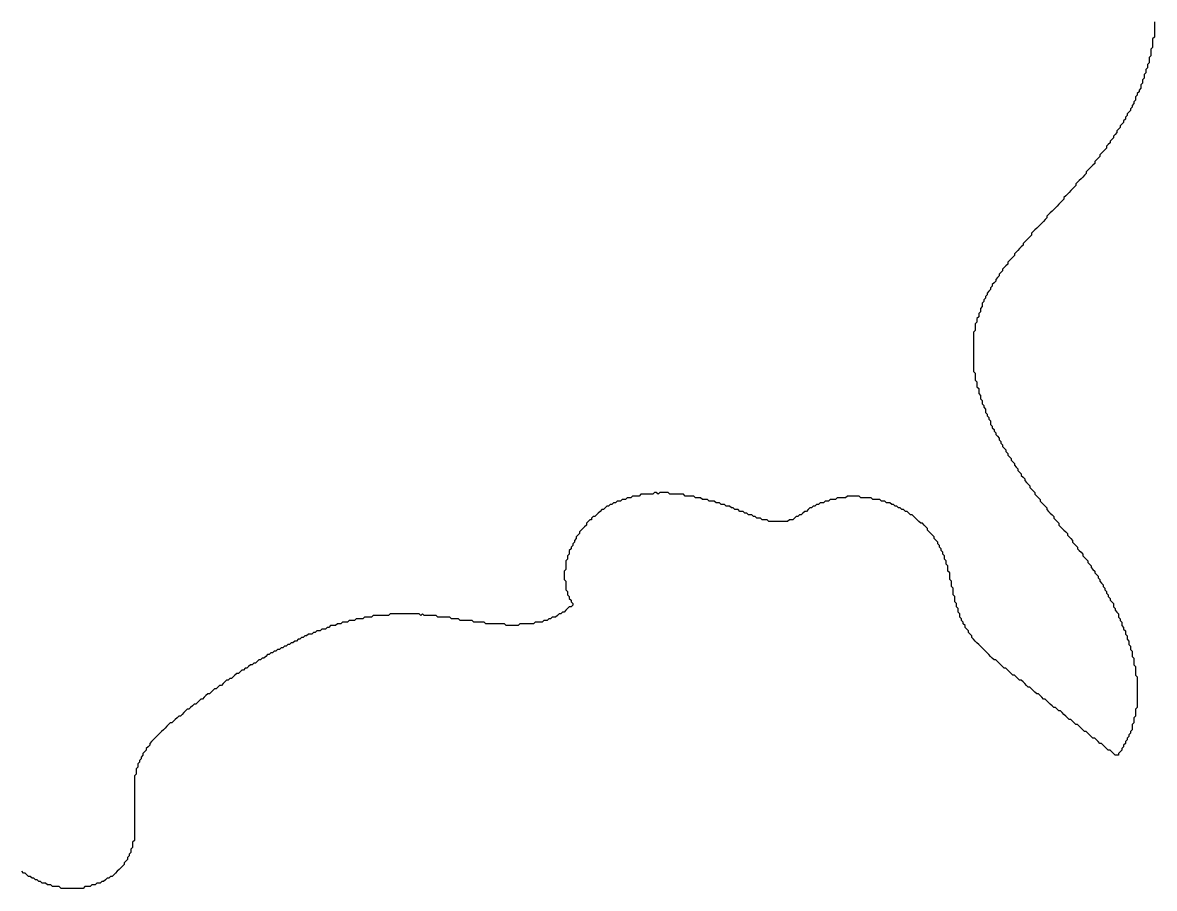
# Model space of a CAD drawing. Extents: x -1.13 to 1.13, y -0.74 to 0.74.
# Drawn here: x 0.001 to 0.968, y -0.741 to -0.001 of the extents above; entities that cross this region are included whole.
import ezdxf

# ---------------------------------------------------------------- set-up
doc = ezdxf.new("R2010")
doc.units = 0

msp = doc.modelspace()

# ---------------------------------------------------------------- linework, layer by layer
msp.add_lwpolyline([(0.968333, 0), (0.968333, -0.001458), (0.968333, -0.002917), (0.968333, -0.004375), (0.968333, -0.005833), (0.968333, -0.007292), (0.968333, -0.00875), (0.968333, -0.010208), (0.968333, -0.011667), (0.968333, -0.013125), (0.966875, -0.014583), (0.966875, -0.016042), (0.966875, -0.0175), (0.966875, -0.018958), (0.966875, -0.020417), (0.966875, -0.021875), (0.965417, -0.023333), (0.965417, -0.024792), (0.965417, -0.02625), (0.965417, -0.027708), (0.965417, -0.029167), (0.963958, -0.030625), (0.963958, -0.032083), (0.963958, -0.033542), (0.963958, -0.035), (0.9625, -0.036458), (0.9625, -0.037917), (0.9625, -0.039375), (0.961042, -0.040833), (0.961042, -0.042292), (0.961042, -0.04375), (0.959583, -0.045208), (0.959583, -0.046667), (0.959583, -0.048125), (0.958125, -0.049583), (0.958125, -0.051042), (0.958125, -0.0525), (0.956667, -0.053958), (0.956667, -0.055417), (0.956667, -0.056875), (0.955208, -0.058333), (0.955208, -0.059792), (0.95375, -0.06125), (0.95375, -0.062708), (0.952292, -0.064167), (0.952292, -0.065625), (0.952292, -0.067083), (0.950833, -0.068542), (0.950833, -0.07), (0.949375, -0.071458), (0.949375, -0.072917), (0.947917, -0.074375), (0.947917, -0.075833), (0.946458, -0.077292), (0.945, -0.07875), (0.945, -0.080208), (0.943542, -0.081667), (0.943542, -0.083125), (0.942083, -0.084583), (0.942083, -0.086042), (0.940625, -0.0875), (0.939167, -0.088958), (0.939167, -0.090417), (0.937708, -0.091875), (0.93625, -0.093333), (0.93625, -0.094792), (0.934792, -0.09625), (0.933333, -0.097708), (0.933333, -0.099167), (0.931875, -0.100625), (0.930417, -0.102083), (0.930417, -0.103542), (0.928958, -0.105), (0.9275, -0.106458), (0.9275, -0.107917), (0.926042, -0.109375), (0.924583, -0.110833), (0.923125, -0.112292), (0.921667, -0.11375), (0.921667, -0.115208), (0.920208, -0.116667), (0.91875, -0.118125), (0.917292, -0.119583), (0.917292, -0.121042), (0.915833, -0.1225), (0.914375, -0.123958), (0.912917, -0.125417), (0.911458, -0.126875), (0.91, -0.128333), (0.91, -0.129792), (0.908542, -0.13125), (0.907083, -0.132708), (0.905625, -0.134167), (0.904167, -0.135625), (0.902708, -0.137083), (0.90125, -0.138542), (0.90125, -0.14), (0.899792, -0.141458), (0.898333, -0.142917), (0.896875, -0.144375), (0.895417, -0.145833), (0.893958, -0.147292), (0.8925, -0.14875), (0.891042, -0.150208), (0.891042, -0.151667), (0.889583, -0.153125), (0.888125, -0.154583), (0.886667, -0.156042), (0.885208, -0.1575), (0.88375, -0.158958), (0.882292, -0.160417), (0.880833, -0.161875), (0.879375, -0.163333), (0.877917, -0.164792), (0.876458, -0.16625), (0.876458, -0.167708), (0.875, -0.169167), (0.873542, -0.170625), (0.872083, -0.172083), (0.870625, -0.173542), (0.869167, -0.175), (0.867708, -0.176458), (0.86625, -0.177917), (0.864792, -0.179375), (0.863333, -0.180833), (0.863333, -0.182292), (0.861875, -0.18375), (0.860417, -0.185208), (0.858958, -0.186667), (0.8575, -0.188125), (0.856042, -0.189583), (0.856042, -0.191042), (0.854583, -0.1925), (0.853125, -0.193958), (0.851667, -0.195417), (0.850208, -0.196875), (0.84875, -0.198333), (0.84875, -0.199792), (0.847292, -0.20125), (0.845833, -0.202708), (0.844375, -0.204167), (0.842917, -0.205625), (0.842917, -0.207083), (0.841458, -0.208542), (0.84, -0.21), (0.838542, -0.211458), (0.838542, -0.212917), (0.837083, -0.214375), (0.835625, -0.215833), (0.835625, -0.217292), (0.834167, -0.21875), (0.832708, -0.220208), (0.832708, -0.221667), (0.83125, -0.223125), (0.829792, -0.224583), (0.829792, -0.226042), (0.828333, -0.2275), (0.828333, -0.228958), (0.826875, -0.230417), (0.825417, -0.231875), (0.825417, -0.233333), (0.823958, -0.234792), (0.823958, -0.23625), (0.8225, -0.237708), (0.8225, -0.239167), (0.821042, -0.240625), (0.821042, -0.242083), (0.821042, -0.243542), (0.819583, -0.245), (0.819583, -0.246458), (0.819583, -0.247917), (0.818125, -0.249375), (0.818125, -0.250833), (0.818125, -0.252292), (0.816667, -0.25375), (0.816667, -0.255208), (0.816667, -0.256667), (0.815208, -0.258125), (0.815208, -0.259583), (0.815208, -0.261042), (0.815208, -0.2625), (0.815208, -0.263958), (0.81375, -0.265417), (0.81375, -0.266875), (0.81375, -0.268333), (0.81375, -0.269792), (0.81375, -0.27125), (0.81375, -0.272708), (0.81375, -0.274167), (0.81375, -0.275625), (0.81375, -0.277083), (0.81375, -0.278542), (0.81375, -0.28), (0.81375, -0.281458), (0.81375, -0.282917), (0.81375, -0.284375), (0.81375, -0.285833), (0.81375, -0.287292), (0.81375, -0.28875), (0.81375, -0.290208), (0.81375, -0.291667), (0.81375, -0.293125), (0.81375, -0.294583), (0.81375, -0.296042), (0.81375, -0.2975), (0.81375, -0.298958), (0.815208, -0.300417), (0.815208, -0.301875), (0.815208, -0.303333), (0.815208, -0.304792), (0.815208, -0.30625), (0.816667, -0.307708), (0.816667, -0.309167), (0.816667, -0.310625), (0.816667, -0.312083), (0.818125, -0.313542), (0.818125, -0.315), (0.818125, -0.316458), (0.818125, -0.317917), (0.819583, -0.319375), (0.819583, -0.320833), (0.819583, -0.322292), (0.821042, -0.32375), (0.821042, -0.325208), (0.821042, -0.326667), (0.8225, -0.328125), (0.8225, -0.329583), (0.823958, -0.331042), (0.823958, -0.3325), (0.823958, -0.333958), (0.825417, -0.335417), (0.825417, -0.336875), (0.826875, -0.338333), (0.826875, -0.339792), (0.828333, -0.34125), (0.828333, -0.342708), (0.828333, -0.344167), (0.829792, -0.345625), (0.829792, -0.347083), (0.83125, -0.348542), (0.83125, -0.35), (0.832708, -0.351458), (0.832708, -0.352917), (0.834167, -0.354375), (0.835625, -0.355833), (0.835625, -0.357292), (0.837083, -0.35875), (0.837083, -0.360208), (0.838542, -0.361667), (0.838542, -0.363125), (0.84, -0.364583), (0.841458, -0.366042), (0.841458, -0.3675), (0.842917, -0.368958), (0.842917, -0.370417), (0.844375, -0.371875), (0.845833, -0.373333), (0.845833, -0.374792), (0.847292, -0.37625), (0.84875, -0.377708), (0.84875, -0.379167), (0.850208, -0.380625), (0.851667, -0.382083), (0.851667, -0.383542), (0.853125, -0.385), (0.854583, -0.386458), (0.854583, -0.387917), (0.856042, -0.389375), (0.8575, -0.390833), (0.8575, -0.392292), (0.858958, -0.39375), (0.860417, -0.395208), (0.861875, -0.396667), (0.861875, -0.398125), (0.863333, -0.399583), (0.864792, -0.401042), (0.86625, -0.4025), (0.86625, -0.403958), (0.867708, -0.405417), (0.869167, -0.406875), (0.870625, -0.408333), (0.870625, -0.409792), (0.872083, -0.41125), (0.873542, -0.412708), (0.875, -0.414167), (0.876458, -0.415625), (0.876458, -0.417083), (0.877917, -0.418542), (0.879375, -0.42), (0.880833, -0.421458), (0.882292, -0.422917), (0.882292, -0.424375), (0.88375, -0.425833), (0.885208, -0.427292), (0.886667, -0.42875), (0.886667, -0.430208), (0.888125, -0.431667), (0.889583, -0.433125), (0.891042, -0.434583), (0.8925, -0.436042), (0.893958, -0.4375), (0.893958, -0.438958), (0.895417, -0.440417), (0.896875, -0.441875), (0.898333, -0.443333), (0.898333, -0.444792), (0.899792, -0.44625), (0.90125, -0.447708), (0.902708, -0.449167), (0.902708, -0.450625), (0.904167, -0.452083), (0.905625, -0.453542), (0.907083, -0.455), (0.907083, -0.456458), (0.908542, -0.457917), (0.91, -0.459375), (0.911458, -0.460833), (0.911458, -0.462292), (0.912917, -0.46375), (0.914375, -0.465208), (0.914375, -0.466667), (0.915833, -0.468125), (0.917292, -0.469583), (0.917292, -0.471042), (0.91875, -0.4725), (0.920208, -0.473958), (0.920208, -0.475417), (0.921667, -0.476875), (0.921667, -0.478333), (0.923125, -0.479792), (0.924583, -0.48125), (0.924583, -0.482708), (0.926042, -0.484167), (0.926042, -0.485625), (0.9275, -0.487083), (0.9275, -0.488542), (0.928958, -0.49), (0.928958, -0.491458), (0.930417, -0.492917), (0.930417, -0.494375), (0.931875, -0.495833), (0.933333, -0.497292), (0.933333, -0.49875), (0.933333, -0.500208), (0.934792, -0.501667), (0.934792, -0.503125), (0.93625, -0.504583), (0.937708, -0.506042), (0.937708, -0.5075), (0.937708, -0.508958), (0.939167, -0.510417), (0.939167, -0.511875), (0.940625, -0.513333), (0.940625, -0.514792), (0.940625, -0.51625), (0.942083, -0.517708), (0.942083, -0.519167), (0.943542, -0.520625), (0.943542, -0.522083), (0.943542, -0.523542), (0.945, -0.525), (0.945, -0.526458), (0.945, -0.527917), (0.946458, -0.529375), (0.946458, -0.530833), (0.946458, -0.532292), (0.947917, -0.53375), (0.947917, -0.535208), (0.947917, -0.536667), (0.949375, -0.538125), (0.949375, -0.539583), (0.949375, -0.541042), (0.949375, -0.5425), (0.950833, -0.543958), (0.950833, -0.545417), (0.950833, -0.546875), (0.950833, -0.548333), (0.950833, -0.549792), (0.952292, -0.55125), (0.952292, -0.552708), (0.952292, -0.554167), (0.952292, -0.555625), (0.952292, -0.557083), (0.952292, -0.558542), (0.95375, -0.56), (0.95375, -0.561458), (0.95375, -0.562917), (0.95375, -0.564375), (0.95375, -0.565833), (0.95375, -0.567292), (0.95375, -0.56875), (0.95375, -0.570208), (0.95375, -0.571667), (0.95375, -0.573125), (0.95375, -0.574583), (0.95375, -0.576042), (0.95375, -0.5775), (0.95375, -0.578958), (0.95375, -0.580417), (0.95375, -0.581875), (0.95375, -0.583333), (0.95375, -0.584792), (0.95375, -0.58625), (0.952292, -0.587708), (0.952292, -0.589167), (0.952292, -0.590625), (0.952292, -0.592083), (0.952292, -0.593542), (0.950833, -0.595), (0.950833, -0.596458), (0.950833, -0.597917), (0.950833, -0.599375), (0.949375, -0.600833), (0.949375, -0.602292), (0.949375, -0.60375), (0.949375, -0.605208), (0.947917, -0.606667), (0.947917, -0.608125), (0.946458, -0.609583), (0.946458, -0.611042), (0.945, -0.6125), (0.945, -0.613958), (0.943542, -0.615417), (0.943542, -0.616875), (0.942083, -0.618333), (0.942083, -0.619792), (0.940625, -0.62125), (0.940625, -0.622708), (0.939167, -0.624167), (0.937708, -0.625625), (0.937708, -0.627083), (0.93625, -0.627083), (0.934792, -0.627083), (0.933333, -0.625625), (0.931875, -0.624167), (0.930417, -0.622708), (0.928958, -0.622708), (0.9275, -0.62125), (0.926042, -0.619792), (0.924583, -0.618333), (0.923125, -0.616875), (0.921667, -0.616875), (0.920208, -0.615417), (0.91875, -0.613958), (0.917292, -0.6125), (0.915833, -0.6125), (0.914375, -0.611042), (0.912917, -0.609583), (0.911458, -0.608125), (0.91, -0.606667), (0.908542, -0.606667), (0.907083, -0.605208), (0.905625, -0.60375), (0.904167, -0.602292), (0.902708, -0.600833), (0.90125, -0.600833), (0.899792, -0.599375), (0.898333, -0.597917), (0.896875, -0.596458), (0.895417, -0.596458), (0.893958, -0.595), (0.8925, -0.593542), (0.891042, -0.592083), (0.889583, -0.590625), (0.888125, -0.589167), (0.886667, -0.589167), (0.885208, -0.587708), (0.88375, -0.58625), (0.882292, -0.58625), (0.880833, -0.584792), (0.879375, -0.583333), (0.877917, -0.581875), (0.876458, -0.580417), (0.875, -0.578958), (0.873542, -0.578958), (0.872083, -0.5775), (0.870625, -0.576042), (0.869167, -0.574583), (0.867708, -0.574583), (0.86625, -0.573125), (0.864792, -0.571667), (0.863333, -0.570208), (0.861875, -0.56875), (0.860417, -0.56875), (0.858958, -0.567292), (0.8575, -0.565833), (0.856042, -0.564375), (0.854583, -0.562917), (0.853125, -0.562917), (0.851667, -0.561458), (0.850208, -0.56), (0.84875, -0.558542), (0.847292, -0.558542), (0.845833, -0.557083), (0.844375, -0.555625), (0.842917, -0.554167), (0.841458, -0.552708), (0.84, -0.552708), (0.838542, -0.55125), (0.837083, -0.549792), (0.835625, -0.548333), (0.834167, -0.546875), (0.832708, -0.545417), (0.83125, -0.545417), (0.829792, -0.543958), (0.828333, -0.5425), (0.826875, -0.541042), (0.825417, -0.539583), (0.823958, -0.538125), (0.8225, -0.536667), (0.821042, -0.535208), (0.819583, -0.53375), (0.818125, -0.532292), (0.816667, -0.530833), (0.815208, -0.529375), (0.81375, -0.527917), (0.812292, -0.526458), (0.812292, -0.525), (0.810833, -0.523542), (0.809375, -0.522083), (0.809375, -0.520625), (0.807917, -0.519167), (0.806458, -0.517708), (0.806458, -0.51625), (0.805, -0.514792), (0.805, -0.513333), (0.803542, -0.511875), (0.803542, -0.510417), (0.802083, -0.508958), (0.802083, -0.5075), (0.802083, -0.506042), (0.800625, -0.504583), (0.800625, -0.503125), (0.800625, -0.501667), (0.799167, -0.500208), (0.799167, -0.49875), (0.799167, -0.497292), (0.797708, -0.495833), (0.797708, -0.494375), (0.797708, -0.492917), (0.797708, -0.491458), (0.79625, -0.49), (0.79625, -0.488542), (0.79625, -0.487083), (0.79625, -0.485625), (0.79625, -0.484167), (0.794792, -0.482708), (0.794792, -0.48125), (0.794792, -0.479792), (0.794792, -0.478333), (0.793333, -0.476875), (0.793333, -0.475417), (0.793333, -0.473958), (0.793333, -0.4725), (0.793333, -0.471042), (0.791875, -0.469583), (0.791875, -0.468125), (0.791875, -0.466667), (0.791875, -0.465208), (0.790417, -0.46375), (0.790417, -0.462292), (0.790417, -0.460833), (0.788958, -0.459375), (0.788958, -0.457917), (0.788958, -0.456458), (0.7875, -0.455), (0.7875, -0.453542), (0.786042, -0.452083), (0.786042, -0.450625), (0.784583, -0.449167), (0.784583, -0.447708), (0.783125, -0.44625), (0.783125, -0.444792), (0.781667, -0.443333), (0.780208, -0.441875), (0.780208, -0.440417), (0.77875, -0.438958), (0.777292, -0.4375), (0.775833, -0.436042), (0.774375, -0.434583), (0.774375, -0.433125), (0.772917, -0.431667), (0.771458, -0.430208), (0.77, -0.42875), (0.768542, -0.42875), (0.767083, -0.427292), (0.765625, -0.425833), (0.764167, -0.424375), (0.762708, -0.422917), (0.76125, -0.421458), (0.759792, -0.421458), (0.758333, -0.42), (0.756875, -0.418542), (0.755417, -0.418542), (0.753958, -0.417083), (0.7525, -0.417083), (0.751042, -0.415625), (0.749583, -0.415625), (0.748125, -0.414167), (0.746667, -0.414167), (0.745208, -0.412708), (0.74375, -0.412708), (0.742292, -0.41125), (0.740833, -0.41125), (0.739375, -0.41125), (0.737917, -0.409792), (0.736458, -0.409792), (0.735, -0.409792), (0.733542, -0.408333), (0.732083, -0.408333), (0.730625, -0.408333), (0.729167, -0.408333), (0.727708, -0.408333), (0.72625, -0.406875), (0.724792, -0.406875), (0.723333, -0.406875), (0.721875, -0.406875), (0.720417, -0.406875), (0.718958, -0.406875), (0.7175, -0.406875), (0.716042, -0.405417), (0.714583, -0.405417), (0.713125, -0.405417), (0.711667, -0.405417), (0.710208, -0.405417), (0.70875, -0.405417), (0.707292, -0.405417), (0.705833, -0.405417), (0.704375, -0.406875), (0.702917, -0.406875), (0.701458, -0.406875), (0.7, -0.406875), (0.698542, -0.406875), (0.697083, -0.406875), (0.695625, -0.408333), (0.694167, -0.408333), (0.692708, -0.408333), (0.69125, -0.408333), (0.689792, -0.409792), (0.688333, -0.409792), (0.686875, -0.409792), (0.685417, -0.41125), (0.683958, -0.41125), (0.6825, -0.41125), (0.681042, -0.412708), (0.679583, -0.412708), (0.678125, -0.414167), (0.676667, -0.414167), (0.675208, -0.415625), (0.67375, -0.415625), (0.672292, -0.417083), (0.670833, -0.418542), (0.669375, -0.418542), (0.667917, -0.42), (0.666458, -0.421458), (0.665, -0.421458), (0.663542, -0.422917), (0.662083, -0.422917), (0.660625, -0.424375), (0.659167, -0.425833), (0.657708, -0.425833), (0.65625, -0.425833), (0.654792, -0.427292), (0.653333, -0.427292), (0.651875, -0.427292), (0.650417, -0.427292), (0.648958, -0.427292), (0.6475, -0.427292), (0.646042, -0.427292), (0.644583, -0.427292), (0.643125, -0.427292), (0.641667, -0.427292), (0.640208, -0.427292), (0.63875, -0.427292), (0.637292, -0.425833), (0.635833, -0.425833), (0.634375, -0.425833), (0.632917, -0.425833), (0.631458, -0.424375), (0.63, -0.424375), (0.628542, -0.424375), (0.627083, -0.422917), (0.625625, -0.422917), (0.624167, -0.421458), (0.622708, -0.421458), (0.62125, -0.421458), (0.619792, -0.42), (0.618333, -0.42), (0.616875, -0.418542), (0.615417, -0.418542), (0.613958, -0.418542), (0.6125, -0.417083), (0.611042, -0.417083), (0.609583, -0.417083), (0.608125, -0.415625), (0.606667, -0.415625), (0.605208, -0.414167), (0.60375, -0.414167), (0.602292, -0.414167), (0.600833, -0.412708), (0.599375, -0.412708), (0.597917, -0.412708), (0.596458, -0.41125), (0.595, -0.41125), (0.593542, -0.41125), (0.592083, -0.409792), (0.590625, -0.409792), (0.589167, -0.409792), (0.587708, -0.409792), (0.58625, -0.408333), (0.584792, -0.408333), (0.583333, -0.408333), (0.581875, -0.408333), (0.580417, -0.406875), (0.578958, -0.406875), (0.5775, -0.406875), (0.576042, -0.406875), (0.574583, -0.405417), (0.573125, -0.405417), (0.571667, -0.405417), (0.570208, -0.405417), (0.56875, -0.405417), (0.567292, -0.405417), (0.565833, -0.403958), (0.564375, -0.403958), (0.562917, -0.403958), (0.561458, -0.403958), (0.56, -0.403958), (0.558542, -0.403958), (0.557083, -0.403958), (0.555625, -0.403958), (0.554167, -0.403958), (0.552708, -0.4025), (0.55125, -0.4025), (0.549792, -0.4025), (0.548333, -0.4025), (0.546875, -0.4025), (0.545417, -0.4025), (0.543958, -0.403958), (0.5425, -0.4025), (0.541042, -0.4025), (0.539583, -0.403958), (0.538125, -0.403958), (0.536667, -0.403958), (0.535208, -0.403958), (0.53375, -0.403958), (0.532292, -0.403958), (0.530833, -0.403958), (0.529375, -0.403958), (0.527917, -0.405417), (0.526458, -0.405417), (0.525, -0.405417), (0.523542, -0.405417), (0.522083, -0.405417), (0.520625, -0.406875), (0.519167, -0.406875), (0.517708, -0.406875), (0.51625, -0.408333), (0.514792, -0.408333), (0.513333, -0.408333), (0.511875, -0.409792), (0.510417, -0.409792), (0.508958, -0.409792), (0.5075, -0.41125), (0.506042, -0.41125), (0.504583, -0.412708), (0.503125, -0.412708), (0.501667, -0.414167), (0.500208, -0.414167), (0.49875, -0.415625), (0.497292, -0.417083), (0.495833, -0.417083), (0.494375, -0.418542), (0.492917, -0.42), (0.491458, -0.421458), (0.49, -0.422917), (0.488542, -0.422917), (0.487083, -0.424375), (0.487083, -0.425833), (0.485625, -0.425833), (0.484167, -0.427292), (0.482708, -0.42875), (0.482708, -0.430208), (0.48125, -0.431667), (0.479792, -0.433125), (0.478333, -0.434583), (0.476875, -0.436042), (0.476875, -0.4375), (0.475417, -0.438958), (0.473958, -0.440417), (0.473958, -0.441875), (0.4725, -0.443333), (0.4725, -0.444792), (0.471042, -0.44625), (0.471042, -0.447708), (0.469583, -0.449167), (0.469583, -0.450625), (0.468125, -0.452083), (0.468125, -0.453542), (0.468125, -0.455), (0.466667, -0.456458), (0.466667, -0.457917), (0.466667, -0.459375), (0.465208, -0.460833), (0.465208, -0.462292), (0.465208, -0.46375), (0.465208, -0.465208), (0.465208, -0.466667), (0.465208, -0.468125), (0.46375, -0.469583), (0.46375, -0.471042), (0.46375, -0.4725), (0.46375, -0.473958), (0.46375, -0.475417), (0.46375, -0.476875), (0.465208, -0.478333), (0.465208, -0.479792), (0.465208, -0.48125), (0.465208, -0.482708), (0.465208, -0.484167), (0.465208, -0.485625), (0.466667, -0.487083), (0.466667, -0.488542), (0.466667, -0.49), (0.468125, -0.491458), (0.468125, -0.492917), (0.469583, -0.494375), (0.469583, -0.495833), (0.471042, -0.497292), (0.471042, -0.49875), (0.469583, -0.500208), (0.468125, -0.500208), (0.466667, -0.501667), (0.465208, -0.503125), (0.46375, -0.504583), (0.462292, -0.504583), (0.460833, -0.506042), (0.459375, -0.506042), (0.457917, -0.5075), (0.456458, -0.508958), (0.455, -0.508958), (0.453542, -0.508958), (0.452083, -0.510417), (0.450625, -0.510417), (0.449167, -0.511875), (0.447708, -0.511875), (0.44625, -0.511875), (0.444792, -0.513333), (0.443333, -0.513333), (0.441875, -0.513333), (0.440417, -0.513333), (0.438958, -0.513333), (0.4375, -0.514792), (0.436042, -0.514792), (0.434583, -0.514792), (0.433125, -0.514792), (0.431667, -0.514792), (0.430208, -0.514792), (0.42875, -0.514792), (0.427292, -0.514792), (0.425833, -0.514792), (0.424375, -0.51625), (0.422917, -0.51625), (0.421458, -0.51625), (0.42, -0.51625), (0.418542, -0.51625), (0.417083, -0.51625), (0.415625, -0.51625), (0.414167, -0.51625), (0.412708, -0.514792), (0.41125, -0.514792), (0.409792, -0.514792), (0.408333, -0.514792), (0.406875, -0.514792), (0.405417, -0.514792), (0.403958, -0.514792), (0.4025, -0.514792), (0.401042, -0.514792), (0.399583, -0.514792), (0.398125, -0.514792), (0.396667, -0.514792), (0.395208, -0.513333), (0.39375, -0.513333), (0.392292, -0.513333), (0.390833, -0.513333), (0.389375, -0.513333), (0.387917, -0.513333), (0.386458, -0.513333), (0.385, -0.511875), (0.383542, -0.511875), (0.382083, -0.511875), (0.380625, -0.511875), (0.379167, -0.511875), (0.377708, -0.511875), (0.37625, -0.511875), (0.374792, -0.511875), (0.373333, -0.510417), (0.371875, -0.510417), (0.370417, -0.510417), (0.368958, -0.510417), (0.3675, -0.510417), (0.366042, -0.508958), (0.364583, -0.508958), (0.363125, -0.508958), (0.361667, -0.508958), (0.360208, -0.508958), (0.35875, -0.508958), (0.357292, -0.508958), (0.355833, -0.508958), (0.354375, -0.5075), (0.352917, -0.5075), (0.351458, -0.5075), (0.35, -0.5075), (0.348542, -0.5075), (0.347083, -0.5075), (0.345625, -0.5075), (0.344167, -0.5075), (0.342708, -0.506042), (0.34125, -0.5075), (0.339792, -0.506042), (0.338333, -0.506042), (0.336875, -0.506042), (0.335417, -0.506042), (0.333958, -0.506042), (0.3325, -0.506042), (0.331042, -0.506042), (0.329583, -0.506042), (0.328125, -0.506042), (0.326667, -0.506042), (0.325208, -0.506042), (0.32375, -0.506042), (0.322292, -0.506042), (0.320833, -0.506042), (0.319375, -0.506042), (0.317917, -0.506042), (0.316458, -0.506042), (0.315, -0.506042), (0.313542, -0.5075), (0.312083, -0.5075), (0.310625, -0.5075), (0.309167, -0.5075), (0.307708, -0.5075), (0.30625, -0.5075), (0.304792, -0.5075), (0.303333, -0.5075), (0.301875, -0.5075), (0.300417, -0.5075), (0.298958, -0.508958), (0.2975, -0.508958), (0.296042, -0.508958), (0.294583, -0.508958), (0.293125, -0.508958), (0.291667, -0.510417), (0.290208, -0.510417), (0.28875, -0.510417), (0.287292, -0.510417), (0.285833, -0.510417), (0.284375, -0.511875), (0.282917, -0.511875), (0.281458, -0.511875), (0.28, -0.511875), (0.278542, -0.513333), (0.277083, -0.513333), (0.275625, -0.513333), (0.274167, -0.513333), (0.272708, -0.514792), (0.27125, -0.514792), (0.269792, -0.514792), (0.268333, -0.51625), (0.266875, -0.51625), (0.265417, -0.51625), (0.263958, -0.51625), (0.2625, -0.517708), (0.261042, -0.517708), (0.259583, -0.519167), (0.258125, -0.519167), (0.256667, -0.519167), (0.255208, -0.520625), (0.25375, -0.520625), (0.252292, -0.520625), (0.250833, -0.522083), (0.249375, -0.522083), (0.247917, -0.523542), (0.246458, -0.523542), (0.245, -0.523542), (0.243542, -0.525), (0.242083, -0.525), (0.240625, -0.526458), (0.239167, -0.526458), (0.237708, -0.527917), (0.23625, -0.527917), (0.234792, -0.529375), (0.233333, -0.529375), (0.231875, -0.530833), (0.230417, -0.530833), (0.228958, -0.532292), (0.2275, -0.532292), (0.226042, -0.53375), (0.224583, -0.53375), (0.223125, -0.535208), (0.221667, -0.535208), (0.220208, -0.536667), (0.21875, -0.536667), (0.217292, -0.538125), (0.215833, -0.538125), (0.214375, -0.539583), (0.212917, -0.539583), (0.211458, -0.541042), (0.21, -0.541042), (0.208542, -0.5425), (0.207083, -0.543958), (0.205625, -0.543958), (0.204167, -0.545417), (0.202708, -0.545417), (0.20125, -0.546875), (0.199792, -0.548333), (0.198333, -0.548333), (0.196875, -0.549792), (0.195417, -0.549792), (0.193958, -0.55125), (0.1925, -0.552708), (0.191042, -0.552708), (0.189583, -0.554167), (0.188125, -0.554167), (0.186667, -0.555625), (0.185208, -0.557083), (0.18375, -0.557083), (0.182292, -0.558542), (0.180833, -0.56), (0.179375, -0.561458), (0.177917, -0.561458), (0.176458, -0.562917), (0.175, -0.562917), (0.173542, -0.564375), (0.172083, -0.565833), (0.170625, -0.567292), (0.169167, -0.567292), (0.167708, -0.56875), (0.16625, -0.570208), (0.164792, -0.570208), (0.163333, -0.571667), (0.161875, -0.573125), (0.160417, -0.574583), (0.158958, -0.574583), (0.1575, -0.576042), (0.156042, -0.5775), (0.154583, -0.578958), (0.153125, -0.578958), (0.151667, -0.580417), (0.150208, -0.581875), (0.14875, -0.583333), (0.147292, -0.583333), (0.145833, -0.584792), (0.144375, -0.58625), (0.142917, -0.587708), (0.141458, -0.587708), (0.14, -0.589167), (0.138542, -0.590625), (0.137083, -0.592083), (0.135625, -0.593542), (0.134167, -0.593542), (0.132708, -0.595), (0.13125, -0.596458), (0.129792, -0.597917), (0.128333, -0.599375), (0.126875, -0.599375), (0.125417, -0.600833), (0.123958, -0.602292), (0.1225, -0.60375), (0.121042, -0.605208), (0.119583, -0.606667), (0.118125, -0.608125), (0.116667, -0.609583), (0.115208, -0.611042), (0.11375, -0.6125), (0.112292, -0.613958), (0.110833, -0.615417), (0.109375, -0.616875), (0.109375, -0.618333), (0.107917, -0.619792), (0.106458, -0.62125), (0.106458, -0.622708), (0.105, -0.624167), (0.103542, -0.625625), (0.103542, -0.627083), (0.102083, -0.628542), (0.102083, -0.63), (0.100625, -0.631458), (0.100625, -0.632917), (0.099167, -0.634375), (0.099167, -0.635833), (0.099167, -0.637292), (0.097708, -0.63875), (0.097708, -0.640208), (0.097708, -0.641667), (0.097708, -0.643125), (0.09625, -0.644583), (0.09625, -0.646042), (0.09625, -0.6475), (0.09625, -0.648958), (0.09625, -0.650417), (0.09625, -0.651875), (0.09625, -0.653333), (0.09625, -0.654792), (0.09625, -0.65625), (0.09625, -0.657708), (0.09625, -0.659167), (0.09625, -0.660625), (0.09625, -0.662083), (0.09625, -0.663542), (0.09625, -0.665), (0.09625, -0.666458), (0.09625, -0.667917), (0.09625, -0.669375), (0.09625, -0.670833), (0.09625, -0.672292), (0.09625, -0.67375), (0.09625, -0.675208), (0.09625, -0.676667), (0.09625, -0.678125), (0.09625, -0.679583), (0.09625, -0.681042), (0.09625, -0.6825), (0.09625, -0.683958), (0.09625, -0.685417), (0.09625, -0.686875), (0.09625, -0.688333), (0.09625, -0.689792), (0.09625, -0.69125), (0.09625, -0.692708), (0.09625, -0.694167), (0.09625, -0.695625), (0.09625, -0.697083), (0.09625, -0.698542), (0.09625, -0.7), (0.094792, -0.701458), (0.094792, -0.702917), (0.094792, -0.704375), (0.094792, -0.705833), (0.093333, -0.707292), (0.093333, -0.70875), (0.093333, -0.710208), (0.091875, -0.711667), (0.091875, -0.713125), (0.090417, -0.714583), (0.090417, -0.716042), (0.088958, -0.7175), (0.0875, -0.718958), (0.0875, -0.720417), (0.086042, -0.721875), (0.084583, -0.723333), (0.083125, -0.724792), (0.081667, -0.72625), (0.080208, -0.727708), (0.07875, -0.729167), (0.077292, -0.730625), (0.075833, -0.730625), (0.074375, -0.732083), (0.072917, -0.732083), (0.071458, -0.733542), (0.07, -0.735), (0.068542, -0.735), (0.067083, -0.736458), (0.065625, -0.736458), (0.064167, -0.736458), (0.062708, -0.737917), (0.06125, -0.737917), (0.059792, -0.737917), (0.058333, -0.739375), (0.056875, -0.739375), (0.055417, -0.739375), (0.053958, -0.739375), (0.0525, -0.740833), (0.051042, -0.740833), (0.049583, -0.740833), (0.048125, -0.740833), (0.046667, -0.740833), (0.045208, -0.740833), (0.04375, -0.740833), (0.042292, -0.740833), (0.040833, -0.740833), (0.039375, -0.740833), (0.037917, -0.740833), (0.036458, -0.740833), (0.035, -0.740833), (0.033542, -0.740833), (0.032083, -0.739375), (0.030625, -0.739375), (0.029167, -0.739375), (0.027708, -0.739375), (0.02625, -0.739375), (0.024792, -0.737917), (0.023333, -0.737917), (0.021875, -0.737917), (0.020417, -0.736458), (0.018958, -0.736458), (0.0175, -0.736458), (0.016042, -0.735), (0.014583, -0.735), (0.013125, -0.733542), (0.011667, -0.733542), (0.010208, -0.732083), (0.00875, -0.732083), (0.007292, -0.730625), (0.005833, -0.730625), (0.004375, -0.729167), (0.002917, -0.727708), (0.001458, -0.727708), (0, -0.72625)])

doc.saveas('drawing.dxf')
